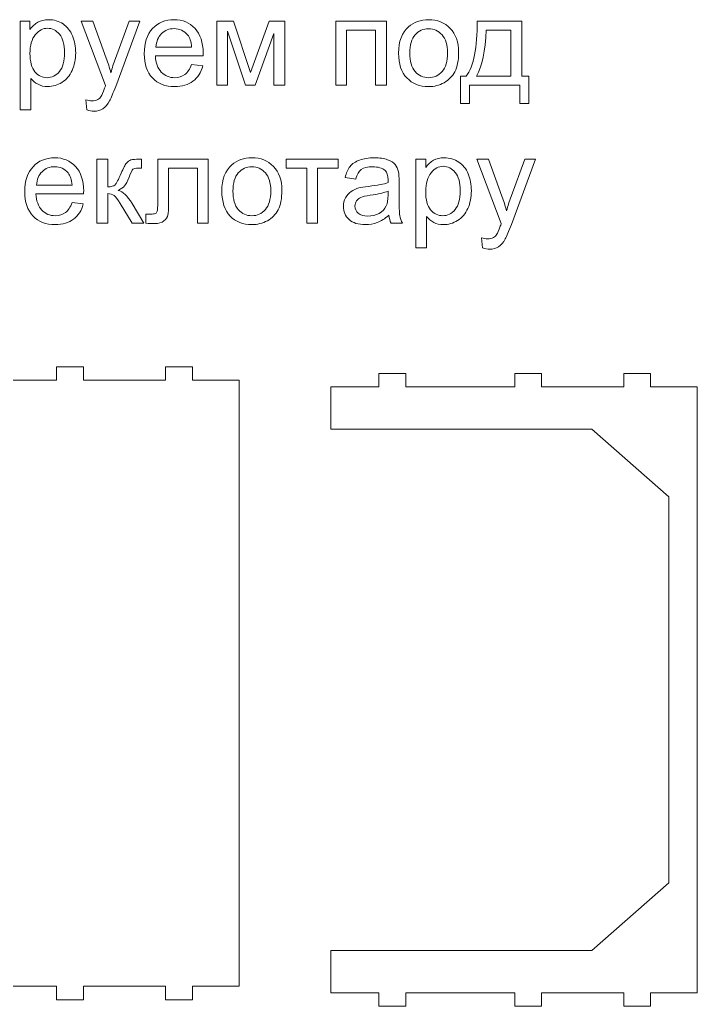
# Model space of a CAD drawing. Header units: centimetres. Extents: x -259 to 261, y 17 to 228.
# Drawn here: x 142.5 to 157.7, y 202.5 to 224.61 of the extents above; entities that cross this region are included whole.
import ezdxf

# ---------------------------------------------------------------- set-up
doc = ezdxf.new("R2010")
doc.units = ezdxf.units.CM
doc.header["$MEASUREMENT"] = 0
doc.layers.add('layer 1', color=7, linetype='Continuous')

msp = doc.modelspace()

# ---------------------------------------------------------------- linework, layer by layer
at = {"layer": 'layer 1', "color": 250, "lineweight": 9}
for points, knots in [([(142.50912, 222.59309), (142.50912, 222.59309), (142.50912, 224.58199), (142.50912, 224.58199), (142.50912, 224.58199), (142.50912, 224.58199), (142.73073, 224.58199), (142.73073, 224.58199), (142.73073, 224.58199), (142.73073, 224.58199), (142.73073, 224.39317), (142.73073, 224.39317), (142.73073, 224.39317), (142.7829, 224.46611), (142.84199, 224.52105), (142.90801, 224.55752), (142.90801, 224.55752), (142.97357, 224.59399), (143.05344, 224.61246), (143.14716, 224.61246), (143.14716, 224.61246), (143.26997, 224.61246), (143.378, 224.58107), (143.47172, 224.51782), (143.47172, 224.51782), (143.56544, 224.45503), (143.63608, 224.36593), (143.68409, 224.25143), (143.68409, 224.25143), (143.73164, 224.13647), (143.75565, 224.0109), (143.75565, 223.87378), (143.75565, 223.87378), (143.75565, 223.72743), (143.72934, 223.59539), (143.6767, 223.47766), (143.6767, 223.47766), (143.62407, 223.36039), (143.54743, 223.27037), (143.44679, 223.20758), (143.44679, 223.20758), (143.34661, 223.14525), (143.24088, 223.11386), (143.13008, 223.11386), (143.13008, 223.11386), (143.04882, 223.11386), (142.97588, 223.13094), (142.91171, 223.16511), (142.91171, 223.16511), (142.84707, 223.19927), (142.79444, 223.24221), (142.75289, 223.29437), (142.75289, 223.29437), (142.75289, 223.29437), (142.75289, 222.59309), (142.75289, 222.59309), (142.75289, 222.59309), (142.75289, 222.59309), (142.50912, 222.59309), (142.50912, 222.59309)], [0, 0, 0, 0, 0.0625, 0.0625, 0.0625, 0.0625, 0.125, 0.125, 0.125, 0.125, 0.1875, 0.1875, 0.1875, 0.1875, 0.25, 0.25, 0.25, 0.25, 0.3125, 0.3125, 0.3125, 0.3125, 0.375, 0.375, 0.375, 0.375, 0.4375, 0.4375, 0.4375, 0.4375, 0.5, 0.5, 0.5, 0.5, 0.5625, 0.5625, 0.5625, 0.5625, 0.625, 0.625, 0.625, 0.625, 0.6875, 0.6875, 0.6875, 0.6875, 0.75, 0.75, 0.75, 0.75, 0.8125, 0.8125, 0.8125, 0.8125, 0.875, 0.875, 0.875, 0.875, 1, 1, 1, 1]), ([(144.00773, 222.5917), (144.00773, 222.5917), (143.98003, 222.817), (143.98003, 222.817), (143.98003, 222.817), (144.03359, 222.80269), (144.07976, 222.7953), (144.11946, 222.7953), (144.11946, 222.7953), (144.17394, 222.7953), (144.21733, 222.80454), (144.24965, 222.82254), (144.24965, 222.82254), (144.28243, 222.84055), (144.30921, 222.86594), (144.32998, 222.89826), (144.32998, 222.89826), (144.34522, 222.92273), (144.37015, 222.9832), (144.40431, 223.08016), (144.40431, 223.08016), (144.40893, 223.09355), (144.41586, 223.1134), (144.42601, 223.13971), (144.42601, 223.13971), (144.42601, 223.13971), (143.88031, 224.58199), (143.88031, 224.58199), (143.88031, 224.58199), (143.88031, 224.58199), (144.1407, 224.58199), (144.1407, 224.58199), (144.1407, 224.58199), (144.1407, 224.58199), (144.44079, 223.7519), (144.44079, 223.7519), (144.44079, 223.7519), (144.48003, 223.6471), (144.51465, 223.53629), (144.54559, 223.41995), (144.54559, 223.41995), (144.57375, 223.52937), (144.60699, 223.6374), (144.64577, 223.74359), (144.64577, 223.74359), (144.64577, 223.74359), (144.95232, 224.58199), (144.95232, 224.58199), (144.95232, 224.58199), (144.95232, 224.58199), (145.19563, 224.58199), (145.19563, 224.58199), (145.19563, 224.58199), (145.19563, 224.58199), (144.65223, 223.1194), (144.65223, 223.1194), (144.65223, 223.1194), (144.5936, 222.96197), (144.5479, 222.85394), (144.51512, 222.79438), (144.51512, 222.79438), (144.47172, 222.71451), (144.42186, 222.65588), (144.36599, 222.61848), (144.36599, 222.61848), (144.30967, 222.58108), (144.24273, 222.56262), (144.16517, 222.56262), (144.16517, 222.56262), (144.11807, 222.56262), (144.06544, 222.57231), (144.00773, 222.5917)], [0, 0, 0, 0, 0.05263158, 0.05263158, 0.05263158, 0.05263158, 0.10526316, 0.10526316, 0.10526316, 0.10526316, 0.15789474, 0.15789474, 0.15789474, 0.15789474, 0.21052632, 0.21052632, 0.21052632, 0.21052632, 0.26315789, 0.26315789, 0.26315789, 0.26315789, 0.31578947, 0.31578947, 0.31578947, 0.31578947, 0.36842105, 0.36842105, 0.36842105, 0.36842105, 0.42105263, 0.42105263, 0.42105263, 0.42105263, 0.47368421, 0.47368421, 0.47368421, 0.47368421, 0.52631579, 0.52631579, 0.52631579, 0.52631579, 0.57894737, 0.57894737, 0.57894737, 0.57894737, 0.63157895, 0.63157895, 0.63157895, 0.63157895, 0.68421053, 0.68421053, 0.68421053, 0.68421053, 0.73684211, 0.73684211, 0.73684211, 0.73684211, 0.78947368, 0.78947368, 0.78947368, 0.78947368, 0.84210526, 0.84210526, 0.84210526, 0.84210526, 0.89473684, 0.89473684, 0.89473684, 0.89473684, 1, 1, 1, 1]), ([(146.35352, 223.6097), (146.35352, 223.6097), (146.60559, 223.57646), (146.60559, 223.57646), (146.60559, 223.57646), (146.56635, 223.43011), (146.49294, 223.31607), (146.38583, 223.23528), (146.38583, 223.23528), (146.27872, 223.15449), (146.14207, 223.11386), (145.9754, 223.11386), (145.9754, 223.11386), (145.7658, 223.11386), (145.5996, 223.17849), (145.47679, 223.30776), (145.47679, 223.30776), (145.35399, 223.43657), (145.29258, 223.61801), (145.29258, 223.85116), (145.29258, 223.85116), (145.29258, 224.09215), (145.35445, 224.27959), (145.47864, 224.41256), (145.47864, 224.41256), (145.60283, 224.54598), (145.76395, 224.61246), (145.96201, 224.61246), (145.96201, 224.61246), (146.15361, 224.61246), (146.31012, 224.54737), (146.43154, 224.41671), (146.43154, 224.41671), (146.55296, 224.28606), (146.6139, 224.10231), (146.6139, 223.86547), (146.6139, 223.86547), (146.6139, 223.85116), (146.61344, 223.82946), (146.61252, 223.80083), (146.61252, 223.80083), (146.61252, 223.80083), (145.54189, 223.80083), (145.54189, 223.80083), (145.54189, 223.80083), (145.55112, 223.6434), (145.59544, 223.52244), (145.67577, 223.43888), (145.67577, 223.43888), (145.75564, 223.35532), (145.85583, 223.3133), (145.9754, 223.3133), (145.9754, 223.3133), (146.06451, 223.3133), (146.14068, 223.33685), (146.20347, 223.38394), (146.20347, 223.38394), (146.26672, 223.43103), (146.31658, 223.50628), (146.35352, 223.6097)], [0, 0, 0, 0, 0.0625, 0.0625, 0.0625, 0.0625, 0.125, 0.125, 0.125, 0.125, 0.1875, 0.1875, 0.1875, 0.1875, 0.25, 0.25, 0.25, 0.25, 0.3125, 0.3125, 0.3125, 0.3125, 0.375, 0.375, 0.375, 0.375, 0.4375, 0.4375, 0.4375, 0.4375, 0.5, 0.5, 0.5, 0.5, 0.5625, 0.5625, 0.5625, 0.5625, 0.625, 0.625, 0.625, 0.625, 0.6875, 0.6875, 0.6875, 0.6875, 0.75, 0.75, 0.75, 0.75, 0.8125, 0.8125, 0.8125, 0.8125, 0.875, 0.875, 0.875, 0.875, 1, 1, 1, 1]), ([(146.92184, 224.58199), (146.92184, 224.58199), (147.29673, 224.58199), (147.29673, 224.58199), (147.29673, 224.58199), (147.29673, 224.58199), (147.67669, 223.43149), (147.67669, 223.43149), (147.67669, 223.43149), (147.67669, 223.43149), (148.09727, 224.58199), (148.09727, 224.58199), (148.09727, 224.58199), (148.09727, 224.58199), (148.44538, 224.58199), (148.44538, 224.58199), (148.44538, 224.58199), (148.44538, 224.58199), (148.44538, 223.14433), (148.44538, 223.14433), (148.44538, 223.14433), (148.44538, 223.14433), (148.20161, 223.14433), (148.20161, 223.14433), (148.20161, 223.14433), (148.20161, 223.14433), (148.20161, 224.30175), (148.20161, 224.30175), (148.20161, 224.30175), (148.20161, 224.30175), (147.77825, 223.14433), (147.77825, 223.14433), (147.77825, 223.14433), (147.77825, 223.14433), (147.56034, 223.14433), (147.56034, 223.14433), (147.56034, 223.14433), (147.56034, 223.14433), (147.16007, 224.35715), (147.16007, 224.35715), (147.16007, 224.35715), (147.16007, 224.35715), (147.16007, 223.14433), (147.16007, 223.14433), (147.16007, 223.14433), (147.16007, 223.14433), (146.92184, 223.14433), (146.92184, 223.14433), (146.92184, 223.14433), (146.92184, 223.14433), (146.92184, 224.58199), (146.92184, 224.58199)], [0, 0, 0, 0, 0.07142857, 0.07142857, 0.07142857, 0.07142857, 0.14285714, 0.14285714, 0.14285714, 0.14285714, 0.21428571, 0.21428571, 0.21428571, 0.21428571, 0.28571429, 0.28571429, 0.28571429, 0.28571429, 0.35714286, 0.35714286, 0.35714286, 0.35714286, 0.42857143, 0.42857143, 0.42857143, 0.42857143, 0.5, 0.5, 0.5, 0.5, 0.57142857, 0.57142857, 0.57142857, 0.57142857, 0.64285714, 0.64285714, 0.64285714, 0.64285714, 0.71428571, 0.71428571, 0.71428571, 0.71428571, 0.78571429, 0.78571429, 0.78571429, 0.78571429, 0.85714286, 0.85714286, 0.85714286, 0.85714286, 1, 1, 1, 1]), ([(149.58756, 224.58199), (149.58756, 224.58199), (150.72329, 224.58199), (150.72329, 224.58199), (150.72329, 224.58199), (150.72329, 224.58199), (150.72329, 223.14433), (150.72329, 223.14433), (150.72329, 223.14433), (150.72329, 223.14433), (150.47952, 223.14433), (150.47952, 223.14433), (150.47952, 223.14433), (150.47952, 223.14433), (150.47952, 224.37978), (150.47952, 224.37978), (150.47952, 224.37978), (150.47952, 224.37978), (149.83133, 224.37978), (149.83133, 224.37978), (149.83133, 224.37978), (149.83133, 224.37978), (149.83133, 223.14433), (149.83133, 223.14433), (149.83133, 223.14433), (149.83133, 223.14433), (149.58756, 223.14433), (149.58756, 223.14433), (149.58756, 223.14433), (149.58756, 223.14433), (149.58756, 224.58199), (149.58756, 224.58199)], [0, 0, 0, 0, 0.11111111, 0.11111111, 0.11111111, 0.11111111, 0.22222222, 0.22222222, 0.22222222, 0.22222222, 0.33333333, 0.33333333, 0.33333333, 0.33333333, 0.44444444, 0.44444444, 0.44444444, 0.44444444, 0.55555556, 0.55555556, 0.55555556, 0.55555556, 0.66666667, 0.66666667, 0.66666667, 0.66666667, 0.77777778, 0.77777778, 0.77777778, 0.77777778, 1, 1, 1, 1]), ([(150.99614, 223.86316), (150.99614, 224.12862), (151.07001, 224.3253), (151.21821, 224.45318), (151.21821, 224.45318), (151.34148, 224.55937), (151.49244, 224.61246), (151.67019, 224.61246), (151.67019, 224.61246), (151.86733, 224.61246), (152.02891, 224.54783), (152.15449, 224.41856), (152.15449, 224.41856), (152.2796, 224.28975), (152.34239, 224.11108), (152.34239, 223.88347), (152.34239, 223.88347), (152.34239, 223.6988), (152.31469, 223.55384), (152.25929, 223.44811), (152.25929, 223.44811), (152.20389, 223.34239), (152.12309, 223.26021), (152.01691, 223.20158), (152.01691, 223.20158), (151.91119, 223.14294), (151.7953, 223.11386), (151.67019, 223.11386), (151.67019, 223.11386), (151.4689, 223.11386), (151.30639, 223.17803), (151.1822, 223.30684), (151.1822, 223.30684), (151.05801, 223.43565), (150.99614, 223.62124), (150.99614, 223.86316)], [0, 0, 0, 0, 0.1, 0.1, 0.1, 0.1, 0.2, 0.2, 0.2, 0.2, 0.3, 0.3, 0.3, 0.3, 0.4, 0.4, 0.4, 0.4, 0.5, 0.5, 0.5, 0.5, 0.6, 0.6, 0.6, 0.6, 0.7, 0.7, 0.7, 0.7, 0.8, 0.8, 0.8, 0.8, 1, 1, 1, 1]), ([(152.75837, 224.58199), (152.75837, 224.58199), (153.76113, 224.58199), (153.76113, 224.58199), (153.76113, 224.58199), (153.76113, 224.58199), (153.76113, 223.34377), (153.76113, 223.34377), (153.76113, 223.34377), (153.76113, 223.34377), (153.91625, 223.34377), (153.91625, 223.34377), (153.91625, 223.34377), (153.91625, 223.34377), (153.91625, 222.73713), (153.91625, 222.73713), (153.91625, 222.73713), (153.91625, 222.73713), (153.71681, 222.73713), (153.71681, 222.73713), (153.71681, 222.73713), (153.71681, 222.73713), (153.71681, 223.14433), (153.71681, 223.14433), (153.71681, 223.14433), (153.71681, 223.14433), (152.58385, 223.14433), (152.58385, 223.14433), (152.58385, 223.14433), (152.58385, 223.14433), (152.58385, 222.73713), (152.58385, 222.73713), (152.58385, 222.73713), (152.58385, 222.73713), (152.38441, 222.73713), (152.38441, 222.73713), (152.38441, 222.73713), (152.38441, 222.73713), (152.38441, 223.34377), (152.38441, 223.34377), (152.38441, 223.34377), (152.38441, 223.34377), (152.51183, 223.34377), (152.51183, 223.34377), (152.51183, 223.34377), (152.68358, 223.57692), (152.76575, 223.98966), (152.75837, 224.58199)], [0, 0, 0, 0, 0.07692308, 0.07692308, 0.07692308, 0.07692308, 0.15384615, 0.15384615, 0.15384615, 0.15384615, 0.23076923, 0.23076923, 0.23076923, 0.23076923, 0.30769231, 0.30769231, 0.30769231, 0.30769231, 0.38461538, 0.38461538, 0.38461538, 0.38461538, 0.46153846, 0.46153846, 0.46153846, 0.46153846, 0.53846154, 0.53846154, 0.53846154, 0.53846154, 0.61538462, 0.61538462, 0.61538462, 0.61538462, 0.69230769, 0.69230769, 0.69230769, 0.69230769, 0.76923077, 0.76923077, 0.76923077, 0.76923077, 0.84615385, 0.84615385, 0.84615385, 0.84615385, 1, 1, 1, 1]), ([(142.73073, 223.85439), (142.73073, 223.67018), (142.76812, 223.53399), (142.84245, 223.4458), (142.84245, 223.4458), (142.91725, 223.35762), (143.00773, 223.3133), (143.11392, 223.3133), (143.11392, 223.3133), (143.22195, 223.3133), (143.31429, 223.35901), (143.39093, 223.45042), (143.39093, 223.45042), (143.46803, 223.54183), (143.50635, 223.68311), (143.50635, 223.8747), (143.50635, 223.8747), (143.50635, 224.05753), (143.46895, 224.19418), (143.3937, 224.28513), (143.3937, 224.28513), (143.31844, 224.37608), (143.22888, 224.42133), (143.12454, 224.42133), (143.12454, 224.42133), (143.02112, 224.42133), (142.92971, 224.37285), (142.8503, 224.27636), (142.8503, 224.27636), (142.77043, 224.17941), (142.73073, 224.03906), (142.73073, 223.85439)], [0, 0, 0, 0, 0.11111111, 0.11111111, 0.11111111, 0.11111111, 0.22222222, 0.22222222, 0.22222222, 0.22222222, 0.33333333, 0.33333333, 0.33333333, 0.33333333, 0.44444444, 0.44444444, 0.44444444, 0.44444444, 0.55555556, 0.55555556, 0.55555556, 0.55555556, 0.66666667, 0.66666667, 0.66666667, 0.66666667, 0.77777778, 0.77777778, 0.77777778, 0.77777778, 1, 1, 1, 1]), ([(145.55574, 224.00028), (145.55574, 224.00028), (146.35629, 224.00028), (146.35629, 224.00028), (146.35629, 224.00028), (146.34567, 224.12124), (146.31473, 224.21173), (146.26441, 224.27221), (146.26441, 224.27221), (146.18731, 224.36593), (146.08667, 224.41302), (145.9634, 224.41302), (145.9634, 224.41302), (145.85167, 224.41302), (145.75795, 224.37562), (145.68178, 224.30083), (145.68178, 224.30083), (145.60606, 224.22604), (145.56405, 224.12585), (145.55574, 224.00028)], [0, 0, 0, 0, 0.16666667, 0.16666667, 0.16666667, 0.16666667, 0.33333333, 0.33333333, 0.33333333, 0.33333333, 0.5, 0.5, 0.5, 0.5, 0.66666667, 0.66666667, 0.66666667, 0.66666667, 1, 1, 1, 1]), ([(151.24545, 223.8627), (151.24545, 223.67895), (151.28561, 223.54137), (151.36594, 223.45042), (151.36594, 223.45042), (151.44674, 223.35901), (151.54785, 223.3133), (151.67019, 223.3133), (151.67019, 223.3133), (151.79115, 223.3133), (151.89179, 223.35901), (151.97259, 223.45088), (151.97259, 223.45088), (152.05292, 223.54276), (152.09309, 223.68264), (152.09309, 223.87055), (152.09309, 223.87055), (152.09309, 224.04783), (152.05246, 224.18218), (151.97166, 224.27313), (151.97166, 224.27313), (151.89087, 224.36454), (151.79023, 224.41025), (151.67019, 224.41025), (151.67019, 224.41025), (151.54785, 224.41025), (151.44674, 224.365), (151.36594, 224.27405), (151.36594, 224.27405), (151.28561, 224.1831), (151.24545, 224.04598), (151.24545, 223.8627)], [0, 0, 0, 0, 0.11111111, 0.11111111, 0.11111111, 0.11111111, 0.22222222, 0.22222222, 0.22222222, 0.22222222, 0.33333333, 0.33333333, 0.33333333, 0.33333333, 0.44444444, 0.44444444, 0.44444444, 0.44444444, 0.55555556, 0.55555556, 0.55555556, 0.55555556, 0.66666667, 0.66666667, 0.66666667, 0.66666667, 0.77777778, 0.77777778, 0.77777778, 0.77777778, 1, 1, 1, 1]), ([(152.96058, 224.37978), (152.94258, 223.91302), (152.87056, 223.56769), (152.74452, 223.34377), (152.74452, 223.34377), (152.74452, 223.34377), (153.51736, 223.34377), (153.51736, 223.34377), (153.51736, 223.34377), (153.51736, 223.34377), (153.51736, 224.37978), (153.51736, 224.37978), (153.51736, 224.37978), (153.51736, 224.37978), (152.96058, 224.37978), (152.96058, 224.37978)], [0, 0, 0, 0, 0.2, 0.2, 0.2, 0.2, 0.4, 0.4, 0.4, 0.4, 0.6, 0.6, 0.6, 0.6, 1, 1, 1, 1]), ([(143.67439, 220.51508), (143.67439, 220.51508), (143.92646, 220.48184), (143.92646, 220.48184), (143.92646, 220.48184), (143.88722, 220.33549), (143.81381, 220.22145), (143.7067, 220.14066), (143.7067, 220.14066), (143.59959, 220.05987), (143.46294, 220.01924), (143.29627, 220.01924), (143.29627, 220.01924), (143.08667, 220.01924), (142.92047, 220.08387), (142.79766, 220.21314), (142.79766, 220.21314), (142.67486, 220.34195), (142.61345, 220.52339), (142.61345, 220.75654), (142.61345, 220.75654), (142.61345, 220.99753), (142.67532, 221.18497), (142.79951, 221.31794), (142.79951, 221.31794), (142.9237, 221.45136), (143.08482, 221.51784), (143.28288, 221.51784), (143.28288, 221.51784), (143.47448, 221.51784), (143.63099, 221.45275), (143.75241, 221.32209), (143.75241, 221.32209), (143.87383, 221.19144), (143.93477, 221.00769), (143.93477, 220.77085), (143.93477, 220.77085), (143.93477, 220.75654), (143.93431, 220.73484), (143.93339, 220.70621), (143.93339, 220.70621), (143.93339, 220.70621), (142.86276, 220.70621), (142.86276, 220.70621), (142.86276, 220.70621), (142.87199, 220.54878), (142.91631, 220.42782), (142.99664, 220.34426), (142.99664, 220.34426), (143.07651, 220.2607), (143.1767, 220.21868), (143.29627, 220.21868), (143.29627, 220.21868), (143.38538, 220.21868), (143.46155, 220.24223), (143.52434, 220.28932), (143.52434, 220.28932), (143.58759, 220.33641), (143.63745, 220.41166), (143.67439, 220.51508)], [0, 0, 0, 0, 0.0625, 0.0625, 0.0625, 0.0625, 0.125, 0.125, 0.125, 0.125, 0.1875, 0.1875, 0.1875, 0.1875, 0.25, 0.25, 0.25, 0.25, 0.3125, 0.3125, 0.3125, 0.3125, 0.375, 0.375, 0.375, 0.375, 0.4375, 0.4375, 0.4375, 0.4375, 0.5, 0.5, 0.5, 0.5, 0.5625, 0.5625, 0.5625, 0.5625, 0.625, 0.625, 0.625, 0.625, 0.6875, 0.6875, 0.6875, 0.6875, 0.75, 0.75, 0.75, 0.75, 0.8125, 0.8125, 0.8125, 0.8125, 0.875, 0.875, 0.875, 0.875, 1, 1, 1, 1]), ([(144.23163, 221.48737), (144.23163, 221.48737), (144.4754, 221.48737), (144.4754, 221.48737), (144.4754, 221.48737), (144.4754, 221.48737), (144.4754, 220.86688), (144.4754, 220.86688), (144.4754, 220.86688), (144.55296, 220.86688), (144.60744, 220.88165), (144.63883, 220.91166), (144.63883, 220.91166), (144.66977, 220.94121), (144.71547, 221.02754), (144.77641, 221.17112), (144.77641, 221.17112), (144.82443, 221.2847), (144.86321, 221.35949), (144.89275, 221.3955), (144.89275, 221.3955), (144.92276, 221.43151), (144.95693, 221.45598), (144.99571, 221.46844), (144.99571, 221.46844), (145.03495, 221.48091), (145.09728, 221.48737), (145.18269, 221.48737), (145.18269, 221.48737), (145.18269, 221.48737), (145.23163, 221.48737), (145.23163, 221.48737), (145.23163, 221.48737), (145.23163, 221.48737), (145.23163, 221.28654), (145.23163, 221.28654), (145.23163, 221.28654), (145.23163, 221.28654), (145.16376, 221.28793), (145.16376, 221.28793), (145.16376, 221.28793), (145.09959, 221.28793), (145.0585, 221.27823), (145.04049, 221.2593), (145.04049, 221.2593), (145.02156, 221.23945), (144.99248, 221.18036), (144.9537, 221.08202), (144.9537, 221.08202), (144.91676, 220.98784), (144.88306, 220.92274), (144.85213, 220.88673), (144.85213, 220.88673), (144.82166, 220.85072), (144.7741, 220.81794), (144.70993, 220.78793), (144.70993, 220.78793), (144.81473, 220.75977), (144.91815, 220.66235), (145.01972, 220.49523), (145.01972, 220.49523), (145.01972, 220.49523), (145.28703, 220.04971), (145.28703, 220.04971), (145.28703, 220.04971), (145.28703, 220.04971), (145.01925, 220.04971), (145.01925, 220.04971), (145.01925, 220.04971), (145.01925, 220.04971), (144.75564, 220.49384), (144.75564, 220.49384), (144.75564, 220.49384), (144.70254, 220.58387), (144.65638, 220.64296), (144.61713, 220.67159), (144.61713, 220.67159), (144.57743, 220.70021), (144.53034, 220.71452), (144.4754, 220.71452), (144.4754, 220.71452), (144.4754, 220.71452), (144.4754, 220.04971), (144.4754, 220.04971), (144.4754, 220.04971), (144.4754, 220.04971), (144.23163, 220.04971), (144.23163, 220.04971), (144.23163, 220.04971), (144.23163, 220.04971), (144.23163, 221.48737), (144.23163, 221.48737)], [0, 0, 0, 0, 0.04166667, 0.04166667, 0.04166667, 0.04166667, 0.08333333, 0.08333333, 0.08333333, 0.08333333, 0.125, 0.125, 0.125, 0.125, 0.16666667, 0.16666667, 0.16666667, 0.16666667, 0.20833333, 0.20833333, 0.20833333, 0.20833333, 0.25, 0.25, 0.25, 0.25, 0.29166667, 0.29166667, 0.29166667, 0.29166667, 0.33333333, 0.33333333, 0.33333333, 0.33333333, 0.375, 0.375, 0.375, 0.375, 0.41666667, 0.41666667, 0.41666667, 0.41666667, 0.45833333, 0.45833333, 0.45833333, 0.45833333, 0.5, 0.5, 0.5, 0.5, 0.54166667, 0.54166667, 0.54166667, 0.54166667, 0.58333333, 0.58333333, 0.58333333, 0.58333333, 0.625, 0.625, 0.625, 0.625, 0.66666667, 0.66666667, 0.66666667, 0.66666667, 0.70833333, 0.70833333, 0.70833333, 0.70833333, 0.75, 0.75, 0.75, 0.75, 0.79166667, 0.79166667, 0.79166667, 0.79166667, 0.83333333, 0.83333333, 0.83333333, 0.83333333, 0.875, 0.875, 0.875, 0.875, 0.91666667, 0.91666667, 0.91666667, 0.91666667, 1, 1, 1, 1]), ([(145.59635, 221.48737), (145.59635, 221.48737), (146.7293, 221.48737), (146.7293, 221.48737), (146.7293, 221.48737), (146.7293, 221.48737), (146.7293, 220.0511), (146.7293, 220.0511), (146.7293, 220.0511), (146.7293, 220.0511), (146.48554, 220.0511), (146.48554, 220.0511), (146.48554, 220.0511), (146.48554, 220.0511), (146.48554, 221.28516), (146.48554, 221.28516), (146.48554, 221.28516), (146.48554, 221.28516), (145.84011, 221.28516), (145.84011, 221.28516), (145.84011, 221.28516), (145.84011, 221.28516), (145.84011, 220.57002), (145.84011, 220.57002), (145.84011, 220.57002), (145.84011, 220.40335), (145.83457, 220.29348), (145.82395, 220.23992), (145.82395, 220.23992), (145.81287, 220.18683), (145.78333, 220.14066), (145.73485, 220.10096), (145.73485, 220.10096), (145.68591, 220.06125), (145.61574, 220.0414), (145.52386, 220.0414), (145.52386, 220.0414), (145.46708, 220.0414), (145.40152, 220.04509), (145.32765, 220.05202), (145.32765, 220.05202), (145.32765, 220.05202), (145.32765, 220.25469), (145.32765, 220.25469), (145.32765, 220.25469), (145.32765, 220.25469), (145.4343, 220.25469), (145.4343, 220.25469), (145.4343, 220.25469), (145.48462, 220.25469), (145.52063, 220.25977), (145.54233, 220.27039), (145.54233, 220.27039), (145.56403, 220.28055), (145.57834, 220.29717), (145.58573, 220.31979), (145.58573, 220.31979), (145.59265, 220.34241), (145.59635, 220.41582), (145.59635, 220.54001), (145.59635, 220.54001), (145.59635, 220.54001), (145.59635, 221.48737), (145.59635, 221.48737)], [0, 0, 0, 0, 0.05882353, 0.05882353, 0.05882353, 0.05882353, 0.11764706, 0.11764706, 0.11764706, 0.11764706, 0.17647059, 0.17647059, 0.17647059, 0.17647059, 0.23529412, 0.23529412, 0.23529412, 0.23529412, 0.29411765, 0.29411765, 0.29411765, 0.29411765, 0.35294118, 0.35294118, 0.35294118, 0.35294118, 0.41176471, 0.41176471, 0.41176471, 0.41176471, 0.47058824, 0.47058824, 0.47058824, 0.47058824, 0.52941176, 0.52941176, 0.52941176, 0.52941176, 0.58823529, 0.58823529, 0.58823529, 0.58823529, 0.64705882, 0.64705882, 0.64705882, 0.64705882, 0.70588235, 0.70588235, 0.70588235, 0.70588235, 0.76470588, 0.76470588, 0.76470588, 0.76470588, 0.82352941, 0.82352941, 0.82352941, 0.82352941, 0.88235294, 0.88235294, 0.88235294, 0.88235294, 1, 1, 1, 1]), ([(147.03308, 220.76854), (147.03308, 221.034), (147.10695, 221.23068), (147.25515, 221.35856), (147.25515, 221.35856), (147.37842, 221.46475), (147.52938, 221.51784), (147.70713, 221.51784), (147.70713, 221.51784), (147.90427, 221.51784), (148.06585, 221.45321), (148.19143, 221.32394), (148.19143, 221.32394), (148.31654, 221.19513), (148.37933, 221.01646), (148.37933, 220.78885), (148.37933, 220.78885), (148.37933, 220.60418), (148.35163, 220.45922), (148.29623, 220.35349), (148.29623, 220.35349), (148.24083, 220.24777), (148.16003, 220.16559), (148.05385, 220.10696), (148.05385, 220.10696), (147.94813, 220.04832), (147.83224, 220.01924), (147.70713, 220.01924), (147.70713, 220.01924), (147.50584, 220.01924), (147.34333, 220.08341), (147.21914, 220.21222), (147.21914, 220.21222), (147.09495, 220.34103), (147.03308, 220.52662), (147.03308, 220.76854)], [0, 0, 0, 0, 0.1, 0.1, 0.1, 0.1, 0.2, 0.2, 0.2, 0.2, 0.3, 0.3, 0.3, 0.3, 0.4, 0.4, 0.4, 0.4, 0.5, 0.5, 0.5, 0.5, 0.6, 0.6, 0.6, 0.6, 0.7, 0.7, 0.7, 0.7, 0.8, 0.8, 0.8, 0.8, 1, 1, 1, 1]), ([(148.47675, 221.48737), (148.47675, 221.48737), (149.64018, 221.48737), (149.64018, 221.48737), (149.64018, 221.48737), (149.64018, 221.48737), (149.64018, 221.28516), (149.64018, 221.28516), (149.64018, 221.28516), (149.64018, 221.28516), (149.18035, 221.28516), (149.18035, 221.28516), (149.18035, 221.28516), (149.18035, 221.28516), (149.18035, 220.04971), (149.18035, 220.04971), (149.18035, 220.04971), (149.18035, 220.04971), (148.93658, 220.04971), (148.93658, 220.04971), (148.93658, 220.04971), (148.93658, 220.04971), (148.93658, 221.28516), (148.93658, 221.28516), (148.93658, 221.28516), (148.93658, 221.28516), (148.47675, 221.28516), (148.47675, 221.28516), (148.47675, 221.28516), (148.47675, 221.28516), (148.47675, 221.48737), (148.47675, 221.48737)], [0, 0, 0, 0, 0.11111111, 0.11111111, 0.11111111, 0.11111111, 0.22222222, 0.22222222, 0.22222222, 0.22222222, 0.33333333, 0.33333333, 0.33333333, 0.33333333, 0.44444444, 0.44444444, 0.44444444, 0.44444444, 0.55555556, 0.55555556, 0.55555556, 0.55555556, 0.66666667, 0.66666667, 0.66666667, 0.66666667, 0.77777778, 0.77777778, 0.77777778, 0.77777778, 1, 1, 1, 1]), ([(150.78098, 220.22976), (150.6905, 220.15266), (150.60324, 220.09865), (150.51968, 220.06679), (150.51968, 220.06679), (150.43611, 220.03494), (150.34655, 220.01924), (150.25052, 220.01924), (150.25052, 220.01924), (150.09262, 220.01924), (149.9712, 220.05756), (149.88625, 220.13466), (149.88625, 220.13466), (149.80131, 220.2113), (149.75883, 220.30963), (149.75883, 220.42921), (149.75883, 220.42921), (149.75883, 220.49938), (149.77499, 220.56356), (149.80685, 220.62173), (149.80685, 220.62173), (149.83916, 220.6799), (149.88118, 220.72607), (149.93288, 220.76115), (149.93288, 220.76115), (149.98505, 220.79624), (150.04322, 220.82302), (150.10832, 220.84102), (150.10832, 220.84102), (150.15634, 220.85349), (150.22882, 220.86549), (150.32531, 220.8775), (150.32531, 220.8775), (150.52198, 220.90058), (150.66741, 220.92874), (150.76021, 220.96106), (150.76021, 220.96106), (150.76113, 220.9943), (150.76159, 221.01554), (150.76159, 221.02431), (150.76159, 221.02431), (150.76159, 221.12311), (150.73851, 221.19282), (150.69234, 221.23345), (150.69234, 221.23345), (150.63002, 221.28839), (150.53722, 221.31563), (150.41441, 221.31563), (150.41441, 221.31563), (150.29946, 221.31563), (150.21451, 221.29531), (150.16003, 221.25515), (150.16003, 221.25515), (150.10509, 221.21498), (150.06492, 221.14388), (150.03861, 221.04139), (150.03861, 221.04139), (150.03861, 221.04139), (149.80038, 221.07463), (149.80038, 221.07463), (149.80038, 221.07463), (149.82208, 221.17666), (149.85763, 221.2593), (149.90749, 221.32209), (149.90749, 221.32209), (149.95735, 221.38488), (150.02937, 221.43289), (150.12356, 221.46706), (150.12356, 221.46706), (150.21728, 221.50076), (150.32669, 221.51784), (150.45042, 221.51784), (150.45042, 221.51784), (150.57323, 221.51784), (150.67341, 221.50353), (150.75051, 221.47444), (150.75051, 221.47444), (150.82715, 221.44536), (150.88394, 221.40935), (150.91995, 221.36549), (150.91995, 221.36549), (150.95596, 221.32163), (150.98135, 221.26623), (150.99613, 221.19928), (150.99613, 221.19928), (151.00397, 221.15773), (151.00813, 221.08294), (151.00813, 220.97537), (151.00813, 220.97537), (151.00813, 220.97537), (151.00813, 220.6522), (151.00813, 220.6522), (151.00813, 220.6522), (151.00813, 220.42644), (151.01321, 220.28378), (151.02336, 220.2233), (151.02336, 220.2233), (151.03306, 220.16282), (151.05337, 220.10511), (151.08292, 220.04971), (151.08292, 220.04971), (151.08292, 220.04971), (150.82808, 220.04971), (150.82808, 220.04971), (150.82808, 220.04971), (150.80361, 220.10096), (150.78791, 220.16097), (150.78098, 220.22976)], [0, 0, 0, 0, 0.03571429, 0.03571429, 0.03571429, 0.03571429, 0.07142857, 0.07142857, 0.07142857, 0.07142857, 0.10714286, 0.10714286, 0.10714286, 0.10714286, 0.14285714, 0.14285714, 0.14285714, 0.14285714, 0.17857143, 0.17857143, 0.17857143, 0.17857143, 0.21428571, 0.21428571, 0.21428571, 0.21428571, 0.25, 0.25, 0.25, 0.25, 0.28571429, 0.28571429, 0.28571429, 0.28571429, 0.32142857, 0.32142857, 0.32142857, 0.32142857, 0.35714286, 0.35714286, 0.35714286, 0.35714286, 0.39285714, 0.39285714, 0.39285714, 0.39285714, 0.42857143, 0.42857143, 0.42857143, 0.42857143, 0.46428571, 0.46428571, 0.46428571, 0.46428571, 0.5, 0.5, 0.5, 0.5, 0.53571429, 0.53571429, 0.53571429, 0.53571429, 0.57142857, 0.57142857, 0.57142857, 0.57142857, 0.60714286, 0.60714286, 0.60714286, 0.60714286, 0.64285714, 0.64285714, 0.64285714, 0.64285714, 0.67857143, 0.67857143, 0.67857143, 0.67857143, 0.71428571, 0.71428571, 0.71428571, 0.71428571, 0.75, 0.75, 0.75, 0.75, 0.78571429, 0.78571429, 0.78571429, 0.78571429, 0.82142857, 0.82142857, 0.82142857, 0.82142857, 0.85714286, 0.85714286, 0.85714286, 0.85714286, 0.89285714, 0.89285714, 0.89285714, 0.89285714, 0.92857143, 0.92857143, 0.92857143, 0.92857143, 1, 1, 1, 1]), ([(151.38255, 219.49847), (151.38255, 219.49847), (151.38255, 221.48737), (151.38255, 221.48737), (151.38255, 221.48737), (151.38255, 221.48737), (151.60416, 221.48737), (151.60416, 221.48737), (151.60416, 221.48737), (151.60416, 221.48737), (151.60416, 221.29855), (151.60416, 221.29855), (151.60416, 221.29855), (151.65633, 221.37149), (151.71542, 221.42643), (151.78144, 221.4629), (151.78144, 221.4629), (151.847, 221.49937), (151.92687, 221.51784), (152.02059, 221.51784), (152.02059, 221.51784), (152.1434, 221.51784), (152.25143, 221.48645), (152.34515, 221.4232), (152.34515, 221.4232), (152.43887, 221.36041), (152.50951, 221.27131), (152.55752, 221.15681), (152.55752, 221.15681), (152.60507, 221.04185), (152.62908, 220.91628), (152.62908, 220.77916), (152.62908, 220.77916), (152.62908, 220.63281), (152.60277, 220.50077), (152.55013, 220.38304), (152.55013, 220.38304), (152.4975, 220.26577), (152.42086, 220.17575), (152.32022, 220.11296), (152.32022, 220.11296), (152.22004, 220.05063), (152.11431, 220.01924), (152.00351, 220.01924), (152.00351, 220.01924), (151.92225, 220.01924), (151.84931, 220.03632), (151.78514, 220.07049), (151.78514, 220.07049), (151.7205, 220.10465), (151.66787, 220.14759), (151.62632, 220.19975), (151.62632, 220.19975), (151.62632, 220.19975), (151.62632, 219.49847), (151.62632, 219.49847), (151.62632, 219.49847), (151.62632, 219.49847), (151.38255, 219.49847), (151.38255, 219.49847)], [0, 0, 0, 0, 0.0625, 0.0625, 0.0625, 0.0625, 0.125, 0.125, 0.125, 0.125, 0.1875, 0.1875, 0.1875, 0.1875, 0.25, 0.25, 0.25, 0.25, 0.3125, 0.3125, 0.3125, 0.3125, 0.375, 0.375, 0.375, 0.375, 0.4375, 0.4375, 0.4375, 0.4375, 0.5, 0.5, 0.5, 0.5, 0.5625, 0.5625, 0.5625, 0.5625, 0.625, 0.625, 0.625, 0.625, 0.6875, 0.6875, 0.6875, 0.6875, 0.75, 0.75, 0.75, 0.75, 0.8125, 0.8125, 0.8125, 0.8125, 0.875, 0.875, 0.875, 0.875, 1, 1, 1, 1]), ([(152.88116, 219.49708), (152.88116, 219.49708), (152.85346, 219.72238), (152.85346, 219.72238), (152.85346, 219.72238), (152.90702, 219.70807), (152.95319, 219.70068), (152.99289, 219.70068), (152.99289, 219.70068), (153.04737, 219.70068), (153.09076, 219.70992), (153.12308, 219.72792), (153.12308, 219.72792), (153.15586, 219.74593), (153.18264, 219.77132), (153.20341, 219.80364), (153.20341, 219.80364), (153.21865, 219.82811), (153.24358, 219.88858), (153.27774, 219.98554), (153.27774, 219.98554), (153.28236, 219.99893), (153.28929, 220.01878), (153.29944, 220.04509), (153.29944, 220.04509), (153.29944, 220.04509), (152.75374, 221.48737), (152.75374, 221.48737), (152.75374, 221.48737), (152.75374, 221.48737), (153.01413, 221.48737), (153.01413, 221.48737), (153.01413, 221.48737), (153.01413, 221.48737), (153.31422, 220.65728), (153.31422, 220.65728), (153.31422, 220.65728), (153.35346, 220.55248), (153.38808, 220.44167), (153.41902, 220.32533), (153.41902, 220.32533), (153.44718, 220.43475), (153.48042, 220.54278), (153.5192, 220.64897), (153.5192, 220.64897), (153.5192, 220.64897), (153.82575, 221.48737), (153.82575, 221.48737), (153.82575, 221.48737), (153.82575, 221.48737), (154.06906, 221.48737), (154.06906, 221.48737), (154.06906, 221.48737), (154.06906, 221.48737), (153.52566, 220.02478), (153.52566, 220.02478), (153.52566, 220.02478), (153.46703, 219.86735), (153.42133, 219.75932), (153.38855, 219.69976), (153.38855, 219.69976), (153.34515, 219.61989), (153.29529, 219.56126), (153.23942, 219.52386), (153.23942, 219.52386), (153.1831, 219.48646), (153.11616, 219.468), (153.0386, 219.468), (153.0386, 219.468), (152.9915, 219.468), (152.93887, 219.47769), (152.88116, 219.49708)], [0, 0, 0, 0, 0.05263158, 0.05263158, 0.05263158, 0.05263158, 0.10526316, 0.10526316, 0.10526316, 0.10526316, 0.15789474, 0.15789474, 0.15789474, 0.15789474, 0.21052632, 0.21052632, 0.21052632, 0.21052632, 0.26315789, 0.26315789, 0.26315789, 0.26315789, 0.31578947, 0.31578947, 0.31578947, 0.31578947, 0.36842105, 0.36842105, 0.36842105, 0.36842105, 0.42105263, 0.42105263, 0.42105263, 0.42105263, 0.47368421, 0.47368421, 0.47368421, 0.47368421, 0.52631579, 0.52631579, 0.52631579, 0.52631579, 0.57894737, 0.57894737, 0.57894737, 0.57894737, 0.63157895, 0.63157895, 0.63157895, 0.63157895, 0.68421053, 0.68421053, 0.68421053, 0.68421053, 0.73684211, 0.73684211, 0.73684211, 0.73684211, 0.78947368, 0.78947368, 0.78947368, 0.78947368, 0.84210526, 0.84210526, 0.84210526, 0.84210526, 0.89473684, 0.89473684, 0.89473684, 0.89473684, 1, 1, 1, 1]), ([(142.87661, 220.90566), (142.87661, 220.90566), (143.67716, 220.90566), (143.67716, 220.90566), (143.67716, 220.90566), (143.66654, 221.02662), (143.6356, 221.11711), (143.58528, 221.17759), (143.58528, 221.17759), (143.50818, 221.27131), (143.40754, 221.3184), (143.28427, 221.3184), (143.28427, 221.3184), (143.17254, 221.3184), (143.07882, 221.281), (143.00265, 221.20621), (143.00265, 221.20621), (142.92693, 221.13142), (142.88492, 221.03123), (142.87661, 220.90566)], [0, 0, 0, 0, 0.16666667, 0.16666667, 0.16666667, 0.16666667, 0.33333333, 0.33333333, 0.33333333, 0.33333333, 0.5, 0.5, 0.5, 0.5, 0.66666667, 0.66666667, 0.66666667, 0.66666667, 1, 1, 1, 1]), ([(147.28239, 220.76808), (147.28239, 220.58433), (147.32255, 220.44675), (147.40288, 220.3558), (147.40288, 220.3558), (147.48368, 220.26439), (147.58479, 220.21868), (147.70713, 220.21868), (147.70713, 220.21868), (147.82809, 220.21868), (147.92873, 220.26439), (148.00953, 220.35626), (148.00953, 220.35626), (148.08986, 220.44814), (148.13003, 220.58802), (148.13003, 220.77593), (148.13003, 220.77593), (148.13003, 220.95321), (148.0894, 221.08756), (148.0086, 221.17851), (148.0086, 221.17851), (147.92781, 221.26992), (147.82717, 221.31563), (147.70713, 221.31563), (147.70713, 221.31563), (147.58479, 221.31563), (147.48368, 221.27038), (147.40288, 221.17943), (147.40288, 221.17943), (147.32255, 221.08848), (147.28239, 220.95136), (147.28239, 220.76808)], [0, 0, 0, 0, 0.11111111, 0.11111111, 0.11111111, 0.11111111, 0.22222222, 0.22222222, 0.22222222, 0.22222222, 0.33333333, 0.33333333, 0.33333333, 0.33333333, 0.44444444, 0.44444444, 0.44444444, 0.44444444, 0.55555556, 0.55555556, 0.55555556, 0.55555556, 0.66666667, 0.66666667, 0.66666667, 0.66666667, 0.77777778, 0.77777778, 0.77777778, 0.77777778, 1, 1, 1, 1]), ([(151.60416, 220.75977), (151.60416, 220.57556), (151.64155, 220.43937), (151.71588, 220.35118), (151.71588, 220.35118), (151.79068, 220.263), (151.88116, 220.21868), (151.98735, 220.21868), (151.98735, 220.21868), (152.09538, 220.21868), (152.18772, 220.26439), (152.26436, 220.3558), (152.26436, 220.3558), (152.34146, 220.44721), (152.37978, 220.58849), (152.37978, 220.78008), (152.37978, 220.78008), (152.37978, 220.96291), (152.34238, 221.09956), (152.26713, 221.19051), (152.26713, 221.19051), (152.19187, 221.28146), (152.10231, 221.32671), (151.99797, 221.32671), (151.99797, 221.32671), (151.89455, 221.32671), (151.80314, 221.27823), (151.72373, 221.18174), (151.72373, 221.18174), (151.64386, 221.08479), (151.60416, 220.94444), (151.60416, 220.75977)], [0, 0, 0, 0, 0.11111111, 0.11111111, 0.11111111, 0.11111111, 0.22222222, 0.22222222, 0.22222222, 0.22222222, 0.33333333, 0.33333333, 0.33333333, 0.33333333, 0.44444444, 0.44444444, 0.44444444, 0.44444444, 0.55555556, 0.55555556, 0.55555556, 0.55555556, 0.66666667, 0.66666667, 0.66666667, 0.66666667, 0.77777778, 0.77777778, 0.77777778, 0.77777778, 1, 1, 1, 1]), ([(150.76159, 220.76993), (150.67295, 220.73391), (150.53999, 220.70344), (150.36271, 220.67851), (150.36271, 220.67851), (150.26206, 220.6642), (150.19096, 220.64804), (150.14941, 220.63004), (150.14941, 220.63004), (150.10786, 220.61203), (150.076, 220.58572), (150.05338, 220.55155), (150.05338, 220.55155), (150.03076, 220.51693), (150.01922, 220.47861), (150.01922, 220.43613), (150.01922, 220.43613), (150.01922, 220.37196), (150.04369, 220.31794), (150.09309, 220.27501), (150.09309, 220.27501), (150.14249, 220.23207), (150.21451, 220.21037), (150.30915, 220.21037), (150.30915, 220.21037), (150.40287, 220.21037), (150.48643, 220.23069), (150.55984, 220.27178), (150.55984, 220.27178), (150.63279, 220.3124), (150.6868, 220.36827), (150.72097, 220.4389), (150.72097, 220.4389), (150.74728, 220.49384), (150.76021, 220.57464), (150.76021, 220.68128), (150.76021, 220.68128), (150.76021, 220.68128), (150.76159, 220.76993), (150.76159, 220.76993)], [0, 0, 0, 0, 0.09090909, 0.09090909, 0.09090909, 0.09090909, 0.18181818, 0.18181818, 0.18181818, 0.18181818, 0.27272727, 0.27272727, 0.27272727, 0.27272727, 0.36363636, 0.36363636, 0.36363636, 0.36363636, 0.45454545, 0.45454545, 0.45454545, 0.45454545, 0.54545455, 0.54545455, 0.54545455, 0.54545455, 0.63636364, 0.63636364, 0.63636364, 0.63636364, 0.72727273, 0.72727273, 0.72727273, 0.72727273, 0.81818182, 0.81818182, 0.81818182, 0.81818182, 1, 1, 1, 1])]:
    msp.add_open_spline(points, degree=3, knots=knots, dxfattribs=at)
at = {"layer": 'layer 1', "color": 250, "lineweight": 18}
for points, knots in [([(143.32766, 216.52931), (143.32766, 216.52931), (143.32766, 216.83117), (143.32766, 216.83117), (143.32766, 216.83117), (143.32766, 216.83117), (143.93138, 216.83117), (143.93138, 216.83117), (143.93138, 216.83117), (143.93138, 216.83117), (143.93138, 216.52931), (143.93138, 216.52931), (143.93138, 216.52931), (143.93138, 216.52931), (144.66341, 216.52931), (144.66341, 216.52931), (144.66341, 216.52931), (144.66341, 216.52931), (144.88448, 216.52931), (144.88448, 216.52931), (144.88448, 216.52931), (144.88448, 216.52931), (145.77153, 216.52931), (145.77153, 216.52931), (145.77153, 216.52931), (145.77153, 216.52931), (145.77153, 216.83117), (145.77153, 216.83117), (145.77153, 216.83117), (145.77153, 216.83117), (146.37525, 216.83117), (146.37525, 216.83117), (146.37525, 216.83117), (146.37525, 216.83117), (146.37525, 216.52931), (146.37525, 216.52931), (146.37525, 216.52931), (146.37525, 216.52931), (146.97897, 216.52931), (146.97897, 216.52931), (146.97897, 216.52931), (146.97897, 216.52931), (147.42117, 216.52931), (147.42117, 216.52931), (147.42117, 216.52931), (147.42117, 216.52931), (147.42117, 202.94561), (147.42117, 202.94561), (147.42117, 202.94561), (147.42117, 202.94561), (146.37525, 202.94561), (146.37525, 202.94561), (146.37525, 202.94561), (146.37525, 202.94561), (146.37525, 202.64375), (146.37525, 202.64375), (146.37525, 202.64375), (146.37525, 202.64375), (145.77153, 202.64375), (145.77153, 202.64375), (145.77153, 202.64375), (145.77153, 202.64375), (145.77153, 202.94561), (145.77153, 202.94561), (145.77153, 202.94561), (145.77153, 202.94561), (144.88448, 202.94561), (144.88448, 202.94561), (144.88448, 202.94561), (144.88448, 202.94561), (144.66341, 202.94561), (144.66341, 202.94561), (144.66341, 202.94561), (144.66341, 202.94561), (143.93138, 202.94561), (143.93138, 202.94561), (143.93138, 202.94561), (143.93138, 202.94561), (143.93138, 202.64375), (143.93138, 202.64375), (143.93138, 202.64375), (143.93138, 202.64375), (143.32766, 202.64375), (143.32766, 202.64375), (143.32766, 202.64375), (143.32766, 202.64375), (143.32766, 202.94561), (143.32766, 202.94561), (143.32766, 202.94561), (143.32766, 202.94561), (140.88381, 202.94561), (140.88381, 202.94561), (140.88381, 202.94561), (140.88381, 202.94561), (140.88381, 202.64375), (140.88381, 202.64375), (140.88381, 202.64375), (140.88381, 202.64375), (140.28009, 202.64375), (140.28009, 202.64375), (140.28009, 202.64375), (140.28009, 202.64375), (140.28009, 202.94561), (140.28009, 202.94561), (140.28009, 202.94561), (140.28009, 202.94561), (139.20322, 202.94561), (139.20322, 202.94561), (139.20322, 202.94561), (139.20322, 202.94561), (139.20322, 216.52931), (139.20322, 216.52931), (139.20322, 216.52931), (139.20322, 216.52931), (140.28009, 216.52931), (140.28009, 216.52931), (140.28009, 216.52931), (140.28009, 216.52931), (140.28009, 216.83117), (140.28009, 216.83117), (140.28009, 216.83117), (140.28009, 216.83117), (140.88381, 216.83117), (140.88381, 216.83117), (140.88381, 216.83117), (140.88381, 216.83117), (140.88381, 216.52931), (140.88381, 216.52931), (140.88381, 216.52931), (140.88381, 216.52931), (143.32766, 216.52931), (143.32766, 216.52931)], [0, 0, 0, 0, 0.02941176, 0.02941176, 0.02941176, 0.02941176, 0.05882353, 0.05882353, 0.05882353, 0.05882353, 0.08823529, 0.08823529, 0.08823529, 0.08823529, 0.11764706, 0.11764706, 0.11764706, 0.11764706, 0.14705882, 0.14705882, 0.14705882, 0.14705882, 0.17647059, 0.17647059, 0.17647059, 0.17647059, 0.20588235, 0.20588235, 0.20588235, 0.20588235, 0.23529412, 0.23529412, 0.23529412, 0.23529412, 0.26470588, 0.26470588, 0.26470588, 0.26470588, 0.29411765, 0.29411765, 0.29411765, 0.29411765, 0.32352941, 0.32352941, 0.32352941, 0.32352941, 0.35294118, 0.35294118, 0.35294118, 0.35294118, 0.38235294, 0.38235294, 0.38235294, 0.38235294, 0.41176471, 0.41176471, 0.41176471, 0.41176471, 0.44117647, 0.44117647, 0.44117647, 0.44117647, 0.47058824, 0.47058824, 0.47058824, 0.47058824, 0.5, 0.5, 0.5, 0.5, 0.52941176, 0.52941176, 0.52941176, 0.52941176, 0.55882353, 0.55882353, 0.55882353, 0.55882353, 0.58823529, 0.58823529, 0.58823529, 0.58823529, 0.61764706, 0.61764706, 0.61764706, 0.61764706, 0.64705882, 0.64705882, 0.64705882, 0.64705882, 0.67647059, 0.67647059, 0.67647059, 0.67647059, 0.70588235, 0.70588235, 0.70588235, 0.70588235, 0.73529412, 0.73529412, 0.73529412, 0.73529412, 0.76470588, 0.76470588, 0.76470588, 0.76470588, 0.79411765, 0.79411765, 0.79411765, 0.79411765, 0.82352941, 0.82352941, 0.82352941, 0.82352941, 0.85294118, 0.85294118, 0.85294118, 0.85294118, 0.88235294, 0.88235294, 0.88235294, 0.88235294, 0.91176471, 0.91176471, 0.91176471, 0.91176471, 0.94117647, 0.94117647, 0.94117647, 0.94117647, 1, 1, 1, 1]), ([(149.4771, 203.74554), (149.4771, 203.74554), (155.33367, 203.74554), (155.33367, 203.74554), (155.33367, 203.74554), (155.33367, 203.74554), (157.06041, 205.26732), (157.06041, 205.26732), (157.06041, 205.26732), (157.06041, 205.26732), (157.06041, 213.91595), (157.06041, 213.91595), (157.06041, 213.91595), (157.06041, 213.91595), (155.33367, 215.43773), (155.33367, 215.43773), (155.33367, 215.43773), (155.33367, 215.43773), (149.4771, 215.43773), (149.4771, 215.43773), (149.4771, 215.43773), (149.4771, 215.43773), (149.4771, 216.38348), (149.4771, 216.38348), (149.4771, 216.38348), (149.4771, 216.38348), (150.55396, 216.38348), (150.55396, 216.38348), (150.55396, 216.38348), (150.55396, 216.38348), (150.55396, 216.68534), (150.55396, 216.68534), (150.55396, 216.68534), (150.55396, 216.68534), (151.15768, 216.68534), (151.15768, 216.68534), (151.15768, 216.68534), (151.15768, 216.68534), (151.15768, 216.38348), (151.15768, 216.38348), (151.15768, 216.38348), (151.15768, 216.38348), (153.60154, 216.38348), (153.60154, 216.38348), (153.60154, 216.38348), (153.60154, 216.38348), (153.60154, 216.68534), (153.60154, 216.68534), (153.60154, 216.68534), (153.60154, 216.68534), (154.20526, 216.68534), (154.20526, 216.68534), (154.20526, 216.68534), (154.20526, 216.68534), (154.20526, 216.38348), (154.20526, 216.38348), (154.20526, 216.38348), (154.20526, 216.38348), (154.93729, 216.38348), (154.93729, 216.38348), (154.93729, 216.38348), (154.93729, 216.38348), (155.15836, 216.38348), (155.15836, 216.38348), (155.15836, 216.38348), (155.15836, 216.38348), (156.04541, 216.38348), (156.04541, 216.38348), (156.04541, 216.38348), (156.04541, 216.38348), (156.04541, 216.68534), (156.04541, 216.68534), (156.04541, 216.68534), (156.04541, 216.68534), (156.64913, 216.68534), (156.64913, 216.68534), (156.64913, 216.68534), (156.64913, 216.68534), (156.64913, 216.38348), (156.64913, 216.38348), (156.64913, 216.38348), (156.64913, 216.38348), (157.69505, 216.38348), (157.69505, 216.38348)], [0, 0, 0, 0, 0.04545455, 0.04545455, 0.04545455, 0.04545455, 0.09090909, 0.09090909, 0.09090909, 0.09090909, 0.13636364, 0.13636364, 0.13636364, 0.13636364, 0.18181818, 0.18181818, 0.18181818, 0.18181818, 0.22727273, 0.22727273, 0.22727273, 0.22727273, 0.27272727, 0.27272727, 0.27272727, 0.27272727, 0.31818182, 0.31818182, 0.31818182, 0.31818182, 0.36363636, 0.36363636, 0.36363636, 0.36363636, 0.40909091, 0.40909091, 0.40909091, 0.40909091, 0.45454545, 0.45454545, 0.45454545, 0.45454545, 0.5, 0.5, 0.5, 0.5, 0.54545455, 0.54545455, 0.54545455, 0.54545455, 0.59090909, 0.59090909, 0.59090909, 0.59090909, 0.63636364, 0.63636364, 0.63636364, 0.63636364, 0.68181818, 0.68181818, 0.68181818, 0.68181818, 0.72727273, 0.72727273, 0.72727273, 0.72727273, 0.77272727, 0.77272727, 0.77272727, 0.77272727, 0.81818182, 0.81818182, 0.81818182, 0.81818182, 0.86363636, 0.86363636, 0.86363636, 0.86363636, 0.90909091, 0.90909091, 0.90909091, 0.90909091, 1, 1, 1, 1]), ([(157.69505, 202.79979), (157.69505, 202.79979), (156.64913, 202.79979), (156.64913, 202.79979), (156.64913, 202.79979), (156.64913, 202.79979), (156.64913, 202.49793), (156.64913, 202.49793), (156.64913, 202.49793), (156.64913, 202.49793), (156.04541, 202.49793), (156.04541, 202.49793), (156.04541, 202.49793), (156.04541, 202.49793), (156.04541, 202.79979), (156.04541, 202.79979), (156.04541, 202.79979), (156.04541, 202.79979), (155.15836, 202.79979), (155.15836, 202.79979), (155.15836, 202.79979), (155.15836, 202.79979), (154.93729, 202.79979), (154.93729, 202.79979), (154.93729, 202.79979), (154.93729, 202.79979), (154.20526, 202.79979), (154.20526, 202.79979), (154.20526, 202.79979), (154.20526, 202.79979), (154.20526, 202.49793), (154.20526, 202.49793), (154.20526, 202.49793), (154.20526, 202.49793), (153.60154, 202.49793), (153.60154, 202.49793), (153.60154, 202.49793), (153.60154, 202.49793), (153.60154, 202.79979), (153.60154, 202.79979), (153.60154, 202.79979), (153.60154, 202.79979), (151.15768, 202.79979), (151.15768, 202.79979), (151.15768, 202.79979), (151.15768, 202.79979), (151.15768, 202.49793), (151.15768, 202.49793), (151.15768, 202.49793), (151.15768, 202.49793), (150.55396, 202.49793), (150.55396, 202.49793), (150.55396, 202.49793), (150.55396, 202.49793), (150.55396, 202.79979), (150.55396, 202.79979), (150.55396, 202.79979), (150.55396, 202.79979), (149.4771, 202.79979), (149.4771, 202.79979), (149.4771, 202.79979), (149.4771, 202.79979), (149.4771, 203.74554), (149.4771, 203.74554)], [0, 0, 0, 0, 0.05882353, 0.05882353, 0.05882353, 0.05882353, 0.11764706, 0.11764706, 0.11764706, 0.11764706, 0.17647059, 0.17647059, 0.17647059, 0.17647059, 0.23529412, 0.23529412, 0.23529412, 0.23529412, 0.29411765, 0.29411765, 0.29411765, 0.29411765, 0.35294118, 0.35294118, 0.35294118, 0.35294118, 0.41176471, 0.41176471, 0.41176471, 0.41176471, 0.47058824, 0.47058824, 0.47058824, 0.47058824, 0.52941176, 0.52941176, 0.52941176, 0.52941176, 0.58823529, 0.58823529, 0.58823529, 0.58823529, 0.64705882, 0.64705882, 0.64705882, 0.64705882, 0.70588235, 0.70588235, 0.70588235, 0.70588235, 0.76470588, 0.76470588, 0.76470588, 0.76470588, 0.82352941, 0.82352941, 0.82352941, 0.82352941, 0.88235294, 0.88235294, 0.88235294, 0.88235294, 1, 1, 1, 1])]:
    msp.add_open_spline(points, degree=3, knots=knots, dxfattribs=at)
msp.add_open_spline([(157.69505, 216.38348), (157.69505, 211.85466), (157.69505, 207.32048), (157.69505, 202.79979)], degree=3, dxfattribs=at)

doc.saveas('drawing.dxf')
